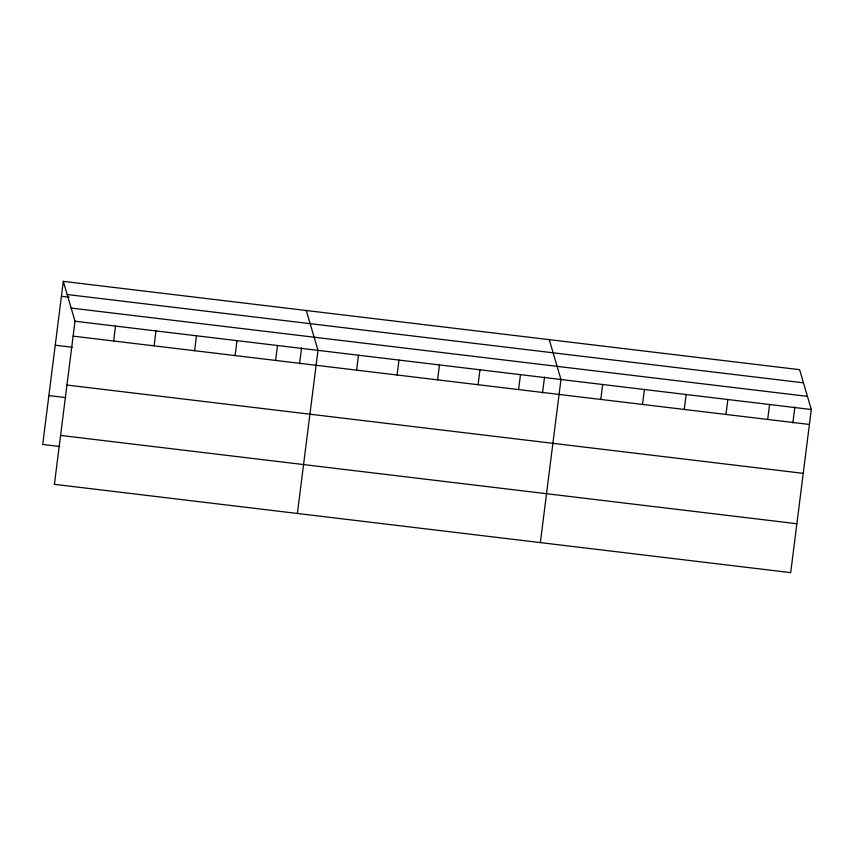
<?xml version="1.0" encoding="UTF-8"?>
<svg xmlns="http://www.w3.org/2000/svg" width="854" height="854" viewBox="0 0 854 854"><rect width="100%" height="100%" fill="white"/><g stroke="black" fill="none" stroke-linecap="round" stroke-linejoin="round"><path stroke-width="1.28" d="M63.303 281.372L75.013 321.221L54.4 484.325L790.697 572.628L811.3 409.525L799.6 369.675L63.303 281.372L42.7 444.475L59.684 446.514M113.625 341.002L115.503 326.079M154.115 345.859L156.004 330.936M194.616 350.716L196.495 335.793M235.106 355.574L236.996 340.65M275.607 360.431L277.486 345.507M299.551 363.761L301.558 347.909M297.384 513.467L317.987 350.364L306.276 310.514M356.598 370.145L358.477 355.221M397.089 375.002L398.978 360.078M437.59 379.859L439.468 364.936M478.08 384.716L479.969 369.793M518.581 389.573L520.47 374.65M542.525 392.904L544.532 377.052M540.358 542.61L560.961 379.507L549.261 339.657M600.8 399.437L602.689 384.503M642.518 404.444L644.407 389.509M684.246 409.44L686.136 394.516M725.964 414.446L727.854 399.523M767.693 419.453L769.582 404.518M792.864 422.933L794.871 407.07M67.167 294.523L803.454 382.827M61.424 296.295L69.259 297.235M71.149 308.07L807.436 396.373M75.013 321.221L811.3 409.525M73.124 336.145L809.411 424.459M55.243 345.197L72.227 347.236M66.943 385.047L803.24 473.351M48.881 395.573L65.865 397.612M60.581 435.423L796.867 523.737"/></g></svg>
